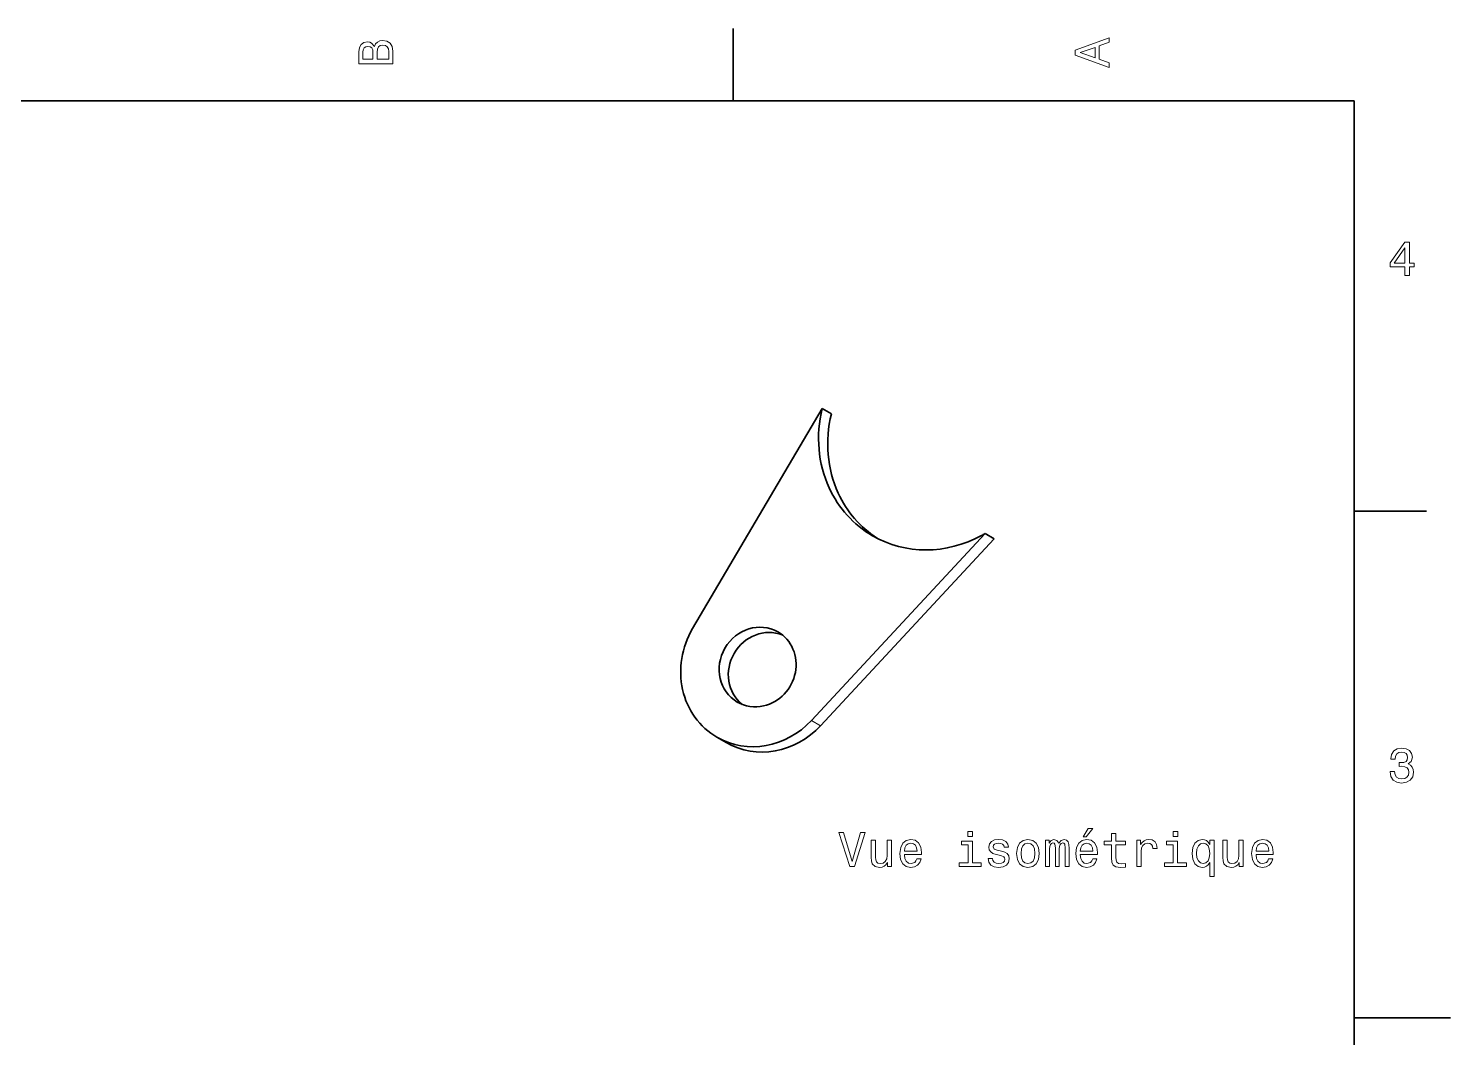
# Model space of a CAD drawing. Extents: x 0 to 297, y 0 to 210.
# Drawn here: x 149.7 to 297, y 103 to 207.5 of the extents above; entities that cross this region are included whole.
import ezdxf

# ---------------------------------------------------------------- set-up
doc = ezdxf.new("R2010")
doc.units = 0

msp = doc.modelspace()

# ---------------------------------------------------------------- linework, layer by layer
at = {"color": 7, "lineweight": 35, "ltscale": 0.1875}
for p, q in [((222.699997, 200), (222.699997, 207.5)), ((287, 157.5), (294.5, 157.5))]:
    msp.add_line(p, q, dxfattribs=at)
at = {"color": 7, "lineweight": 35}
for p, q in [((287, 200), (10, 200)), ((287, 10), (287, 200)), ((231.925079, 168.116547), (218.49324, 145.317307)), ((230.804718, 135.8078), (248.785568, 155.170898)), ((231.751541, 135.259521), (249.732407, 154.62262))]:
    msp.add_line(p, q, dxfattribs=at)
at = {"color": 7, "lineweight": 35, "ltscale": 0.027353}
for p, q in [((232.871902, 167.568283), (231.925079, 168.116547)), ((249.732407, 154.62262), (248.785568, 155.170898)), ((221.018433, 134.070084), (221.965271, 133.52182))]:
    msp.add_line(p, q, dxfattribs=at)
at = {"color": 7, "lineweight": 13, "ltscale": 0.027353}
msp.add_line((231.751541, 135.259521), (230.804718, 135.8078), dxfattribs=at)
at = {"color": 7, "lineweight": 35, "ltscale": 0.25}
msp.add_line((287, 105), (297, 105), dxfattribs=at)
at = {"color": 7, "lineweight": 13}
for points in [[(185.542007, 205.630417), (185.249496, 205.983429), (185.052811, 206.074219), (184.81073, 206.104477), (184.432495, 206.03891), (184.160156, 205.842224), (183.993729, 205.524506), (183.933212, 205.080704), (183.933212, 203.835022), (187.433212, 203.835022), (187.433212, 205.151306), (187.36261, 205.620331), (187.155838, 205.968307), (186.828018, 206.185165), (186.384216, 206.260818), (186.08667, 206.215424), (185.839554, 206.094391), (185.65799, 205.897705)], [(261.633209, 203.466858), (261.633209, 203.930847), (260.604401, 204.298996), (260.604401, 205.695969), (261.633209, 206.064133), (261.633209, 206.538193), (258.128174, 205.257217), (258.128174, 204.742798)], [(185.385666, 204.984879), (185.385666, 204.298996), (184.351807, 204.298996), (184.351807, 205.025223), (184.382065, 205.297562), (184.472839, 205.489197), (184.629181, 205.605194), (184.86116, 205.645538), (185.093155, 205.600143), (185.254532, 205.479111), (185.355408, 205.272339)], [(187.014618, 205.095825), (187.014618, 204.298996), (185.809296, 204.298996), (185.809296, 205.050446), (185.844589, 205.368164), (185.9505, 205.595108), (186.132065, 205.731277), (186.394302, 205.776657), (186.671692, 205.731277), (186.863327, 205.605194), (186.979324, 205.393372)], [(260.17572, 204.460388), (258.632477, 205), (260.17572, 205.539627)], [(292.277374, 181.916794), (292.731262, 181.916794), (292.731262, 182.784225), (293.23056, 182.784225), (293.23056, 183.187683), (292.731262, 183.187683), (292.731262, 185.341141), (292.272339, 185.341141), (290.739197, 183.228027), (290.739197, 182.784225), (292.277374, 182.784225)], [(291.162842, 183.187683), (292.277374, 184.756134), (292.277374, 183.187683)], [(290.729126, 130.51622), (290.729126, 130.480911), (290.809814, 129.996765), (291.046844, 129.633652), (291.420044, 129.401657), (291.914276, 129.315933), (292.438782, 129.401657), (292.832153, 129.623566), (293.08429, 129.976593), (293.175079, 130.430481), (293.134735, 130.728027), (293.023773, 130.970108), (292.842224, 131.156708), (292.600159, 131.292877), (292.927948, 131.565216), (293.043945, 131.998932), (292.968292, 132.392303), (292.751434, 132.68985), (292.398407, 132.87645), (291.914276, 132.942017), (291.460388, 132.861313), (291.112396, 132.63942), (290.885468, 132.286392), (290.809814, 131.817368), (290.809814, 131.782074), (291.258636, 131.782074), (291.299011, 132.104828), (291.430115, 132.336823), (291.641937, 132.478027), (291.939484, 132.528473), (292.201721, 132.488113), (292.393372, 132.382217), (292.509369, 132.210739), (292.554749, 131.97876), (292.509369, 131.731628), (292.388336, 131.565216), (292.176514, 131.46434), (291.889069, 131.434082), (291.692383, 131.439133), (291.692383, 131.04071), (291.939484, 131.050797), (292.257202, 131.005417), (292.494232, 130.884369), (292.635468, 130.687683), (292.685883, 130.430481), (292.630402, 130.13797), (292.484161, 129.921112), (292.252167, 129.784943), (291.944519, 129.739563), (291.626801, 129.789993), (291.394806, 129.941284), (291.248566, 130.183365), (291.193085, 130.51622)], [(235.890213, 124.181015), (235.01268, 121.20047), (234.109955, 124.181015), (233.630844, 124.181015), (234.760529, 120.675972), (235.264847, 120.675972), (236.369308, 124.181015)], [(247.484589, 124.297012), (247.015564, 124.297012), (247.015564, 123.792686), (247.484589, 123.792686)], [(258.952881, 123.752342), (259.250427, 123.752342), (259.951447, 124.609688), (259.457214, 124.609688)], [(261.888062, 122.915169), (261.888062, 121.55854), (261.918304, 121.119774), (262.059509, 120.817184), (262.341949, 120.640671), (262.821045, 120.580154), (263.345551, 120.60537), (263.345551, 120.988655), (262.96225, 120.958389), (262.614258, 120.998741), (262.427673, 121.124817), (262.346985, 121.336632), (262.331848, 121.634186), (262.331848, 122.915169), (263.345551, 122.915169), (263.345551, 123.293404), (262.331848, 123.293404), (262.331848, 124.085197), (261.888062, 124.085197), (261.888062, 123.293404), (261.12146, 123.293404), (261.12146, 122.915169)], [(268.736755, 124.297012), (268.267731, 124.297012), (268.267731, 123.792686), (268.736755, 123.792686)], [(239.092651, 123.384186), (238.648849, 123.384186), (238.648849, 121.820786), (238.598419, 121.457672), (238.452164, 121.195427), (238.22522, 121.034042), (237.927673, 120.983612), (237.690643, 121.023956), (237.539337, 121.144989), (237.453613, 121.351761), (237.433441, 121.644272), (237.433441, 123.384186), (236.989624, 123.384186), (236.989624, 121.603928), (237.004761, 121.245857), (237.100586, 120.948303), (237.393097, 120.675972), (237.862106, 120.580154), (238.114273, 120.615456), (238.331131, 120.70623), (238.517731, 120.862572), (238.669022, 121.089516), (238.669022, 120.675972), (239.092651, 120.675972)], [(240.429108, 121.901474), (242.20433, 121.901474), (242.209366, 122.108246), (242.128677, 122.688217), (241.906784, 123.121941), (241.553757, 123.384186), (241.084732, 123.480003), (240.625793, 123.379143), (240.272766, 123.096718), (240.045822, 122.637787), (239.965134, 122.0326), (240.040787, 121.412285), (240.267731, 120.958389), (240.615707, 120.675972), (241.069611, 120.580154), (241.462982, 120.645714), (241.785736, 120.817184), (242.022766, 121.089516), (242.158936, 121.452629), (241.720184, 121.452629), (241.629395, 121.2509), (241.498276, 121.099602), (241.125076, 120.978569), (240.837616, 121.034042), (240.620758, 121.210556), (240.479538, 121.498016), (240.429108, 121.886345)], [(240.429108, 122.274673), (240.484589, 122.622658), (240.620758, 122.87986), (240.82753, 123.036201), (241.099869, 123.091675), (241.367157, 123.036201), (241.573929, 122.87986), (241.700012, 122.622658), (241.745392, 122.274673)], [(247.469452, 121.049171), (247.469452, 123.293404), (246.329681, 123.293404), (246.329681, 122.915169), (247.02565, 122.915169), (247.02565, 121.049171), (246.117874, 121.049171), (246.117874, 120.675972), (248.387329, 120.675972), (248.387329, 121.049171)], [(250.47522, 122.254501), (250.046555, 122.35537), (249.728821, 122.471359), (249.622925, 122.708389), (249.653183, 122.874817), (249.759079, 122.995857), (249.930557, 123.071503), (250.177673, 123.101761), (250.414703, 123.071503), (250.601303, 122.980728), (250.722336, 122.844559), (250.772766, 122.663002), (251.206497, 122.663002), (251.206497, 122.673088), (251.130844, 123.0009), (250.924072, 123.258102), (250.601303, 123.419487), (250.177673, 123.480003), (249.748993, 123.419487), (249.43631, 123.253059), (249.239624, 123.005943), (249.179108, 122.69326), (249.224503, 122.390671), (249.365707, 122.178856), (249.597702, 122.027557), (249.935593, 121.921646), (250.42984, 121.800613), (250.732422, 121.67453), (250.81311, 121.573669), (250.843384, 121.422371), (250.797989, 121.235771), (250.676956, 121.094559), (250.48027, 121.003784), (250.218018, 120.973526), (249.940643, 121.003784), (249.738907, 121.109688), (249.602753, 121.281158), (249.547272, 121.518188), (249.118591, 121.518188), (249.189194, 121.114731), (249.395966, 120.822227), (249.723785, 120.645714), (250.177673, 120.580154), (250.651733, 120.645714), (250.999725, 120.822227), (251.211533, 121.104645), (251.287186, 121.472801), (251.231705, 121.790527), (251.075363, 122.007385), (250.818161, 122.148598)], [(252.053757, 122.027557), (252.134445, 121.412285), (252.366425, 120.958389), (252.734589, 120.675972), (253.228821, 120.580154), (253.718018, 120.675972), (254.086182, 120.953346), (254.318161, 121.407242), (254.4039, 122.027557), (254.318161, 122.64283), (254.086182, 123.101761), (253.718018, 123.379143), (253.228821, 123.480003), (252.734589, 123.379143), (252.366425, 123.096718), (252.134445, 122.64283)], [(252.507645, 122.0326), (252.55304, 122.486488), (252.694244, 122.814301), (252.921188, 123.016029), (253.228821, 123.086632), (253.531418, 123.016029), (253.758362, 122.819344), (253.899567, 122.486488), (253.950012, 122.0326), (253.899567, 121.573669), (253.758362, 121.240814), (253.531418, 121.039085), (253.228821, 120.973526), (252.921188, 121.039085), (252.694244, 121.240814), (252.55304, 121.573669)], [(255.044388, 120.675972), (255.452896, 120.675972), (255.452896, 122.486488), (255.478104, 122.758827), (255.553757, 122.955513), (255.669754, 123.071503), (255.821045, 123.116898), (255.942078, 123.076546), (256.022766, 122.975685), (256.06311, 122.804214), (256.078247, 122.577271), (256.078247, 120.675972), (256.461548, 120.675972), (256.461548, 122.486488), (256.486755, 122.753784), (256.562408, 122.95047), (256.683441, 123.071503), (256.834747, 123.116898), (256.95578, 123.076546), (257.036469, 122.975685), (257.086884, 122.577271), (257.086884, 120.675972), (257.495392, 120.675972), (257.495392, 122.547012), (257.470184, 122.935341), (257.389496, 123.232887), (257.228119, 123.414444), (256.965851, 123.480003), (256.658234, 123.379143), (256.421204, 123.086632), (256.234589, 123.3741), (255.921906, 123.480003), (255.634445, 123.379143), (255.437759, 123.096718), (255.437759, 123.384186), (255.044388, 123.384186)], [(258.645264, 121.901474), (260.420471, 121.901474), (260.425507, 122.108246), (260.344818, 122.688217), (260.122925, 123.121941), (259.769897, 123.384186), (259.300873, 123.480003), (258.841949, 123.379143), (258.488922, 123.096718), (258.261963, 122.637787), (258.181274, 122.0326), (258.256927, 121.412285), (258.483856, 120.958389), (258.831848, 120.675972), (259.285736, 120.580154), (259.679108, 120.645714), (260.001892, 120.817184), (260.238922, 121.089516), (260.375092, 121.452629), (259.93631, 121.452629), (259.845551, 121.2509), (259.714417, 121.099602), (259.341217, 120.978569), (259.053741, 121.034042), (258.836884, 121.210556), (258.695679, 121.498016), (258.645264, 121.886345)], [(258.645264, 122.274673), (258.700714, 122.622658), (258.836884, 122.87986), (259.043671, 123.036201), (259.31601, 123.091675), (259.583282, 123.036201), (259.79007, 122.87986), (259.916138, 122.622658), (259.961548, 122.274673)], [(264.495392, 120.675972), (264.939209, 120.675972), (264.939209, 122.224243), (264.984589, 122.597443), (265.120758, 122.864731), (265.342651, 123.026115), (265.640198, 123.081589), (265.862122, 123.046288), (266.028534, 122.945427), (266.129395, 122.773956), (266.164703, 122.541969), (266.613556, 122.541969), (266.55304, 122.95047), (266.386597, 123.242973), (266.109222, 123.419487), (265.730988, 123.480003), (265.473785, 123.439659), (265.251892, 123.338799), (265.055206, 123.167328), (264.898865, 122.935341), (264.898865, 123.384186), (264.495392, 123.384186)], [(268.721619, 121.049171), (268.721619, 123.293404), (267.581848, 123.293404), (267.581848, 122.915169), (268.277802, 122.915169), (268.277802, 121.049171), (267.370026, 121.049171), (267.370026, 120.675972), (269.639496, 120.675972), (269.639496, 121.049171)], [(272.065277, 122.965599), (271.908936, 123.192543), (271.732422, 123.353928), (271.525635, 123.444702), (271.288635, 123.480003), (270.859955, 123.379143), (270.5271, 123.096718), (270.310242, 122.64283), (270.234589, 122.0326), (270.310242, 121.417328), (270.5271, 120.963432), (270.859955, 120.675972), (271.288635, 120.580154), (271.525635, 120.610413), (271.727386, 120.696144), (271.9039, 120.852486), (272.065277, 121.089516), (272.065277, 119.626984), (272.509094, 119.626984), (272.509094, 123.384186), (272.065277, 123.384186)], [(270.688477, 122.0326), (270.733856, 122.481445), (270.875061, 122.809258), (271.086884, 123.010986), (271.364258, 123.081589), (271.656769, 123.010986), (271.878662, 122.814301), (272.009796, 122.486488), (272.060242, 122.0326), (272.009796, 121.573669), (271.878662, 121.245857), (271.656769, 121.044128), (271.364258, 120.978569), (271.086884, 121.044128), (270.875061, 121.245857), (270.733856, 121.578712)], [(275.524933, 123.384186), (275.081116, 123.384186), (275.081116, 121.820786), (275.030701, 121.457672), (274.88443, 121.195427), (274.657501, 121.034042), (274.359955, 120.983612), (274.122925, 121.023956), (273.971619, 121.144989), (273.885864, 121.351761), (273.865723, 121.644272), (273.865723, 123.384186), (273.421906, 123.384186), (273.421906, 121.603928), (273.437042, 121.245857), (273.532867, 120.948303), (273.825378, 120.675972), (274.294373, 120.580154), (274.546539, 120.615456), (274.763397, 120.70623), (274.950012, 120.862572), (275.101288, 121.089516), (275.101288, 120.675972), (275.524933, 120.675972)], [(276.861389, 121.901474), (278.636597, 121.901474), (278.641632, 122.108246), (278.560944, 122.688217), (278.33905, 123.121941), (277.986023, 123.384186), (277.516998, 123.480003), (277.058075, 123.379143), (276.705048, 123.096718), (276.478088, 122.637787), (276.3974, 122.0326), (276.473053, 121.412285), (276.700012, 120.958389), (277.047974, 120.675972), (277.501862, 120.580154), (277.895264, 120.645714), (278.218018, 120.817184), (278.455048, 121.089516), (278.591217, 121.452629), (278.152466, 121.452629), (278.061676, 121.2509), (277.930542, 121.099602), (277.557343, 120.978569), (277.269897, 121.034042), (277.05304, 121.210556), (276.911804, 121.498016), (276.861389, 121.886345)], [(276.861389, 122.274673), (276.91687, 122.622658), (277.05304, 122.87986), (277.259796, 123.036201), (277.532135, 123.091675), (277.799438, 123.036201), (278.006195, 122.87986), (278.132263, 122.622658), (278.177673, 122.274673)]]:
    msp.add_lwpolyline(points, close=True, dxfattribs=at)
at = {"color": 7, "lineweight": 35}
msp.add_arc((242.331268, 166.147812), 12.733848, 298.557415, 300.455046, dxfattribs=at)
for centre, major_axis, ratio, start_param, end_param in [((243.41333, 165.766769), (-6.411575, -10.748032), 0.930048, 5.0265576881, 5.7166148364), ((244.360153, 165.218506), (-6.411575, -10.748032), 0.930048, 5.0265576881, 5.7166148364), ((243.408096, 165.753876), (-6.40097, -10.739105), 0.930828, 5.7158760366, 6.2949648133), ((244.352264, 165.203217), (-6.392593, -10.740112), 0.930937, 5.7152217589, 6.2473640683), ((243.423431, 165.769531), (-6.444626, -10.737823), 0.930129, 0.0146013358, 1.0067500232), ((225.2276, 141.339401), (-4.20932, -7.269226), 0.931123, 4.7043224739, 6.2832079536), ((225.2276, 141.339401), (-2.10466, -3.634613), 0.931123, 3.141551746, 6.2831443995), ((226.174438, 140.791122), (-2.10466, -3.634613), 0.931123, 3.2818968813, 6.1429432554), ((225.2276, 141.339401), (-2.10466, -3.634613), 0.931123, 0.7119016582, 3.141551746), ((225.2276, 141.339401), (-2.10466, -3.634613), 0.931123, 6.2831443995, 6.9950869654), ((225.2276, 141.339401), (-4.20932, -7.269226), 0.931123, 0.0000226464, 1.3313462333), ((226.174438, 140.791122), (-4.20932, -7.269226), 0.931123, 0.0000226464, 1.3313462333)]:
    msp.add_ellipse(centre, major_axis=major_axis, ratio=ratio, start_param=start_param, end_param=end_param, dxfattribs=at)

doc.saveas('drawing.dxf')
